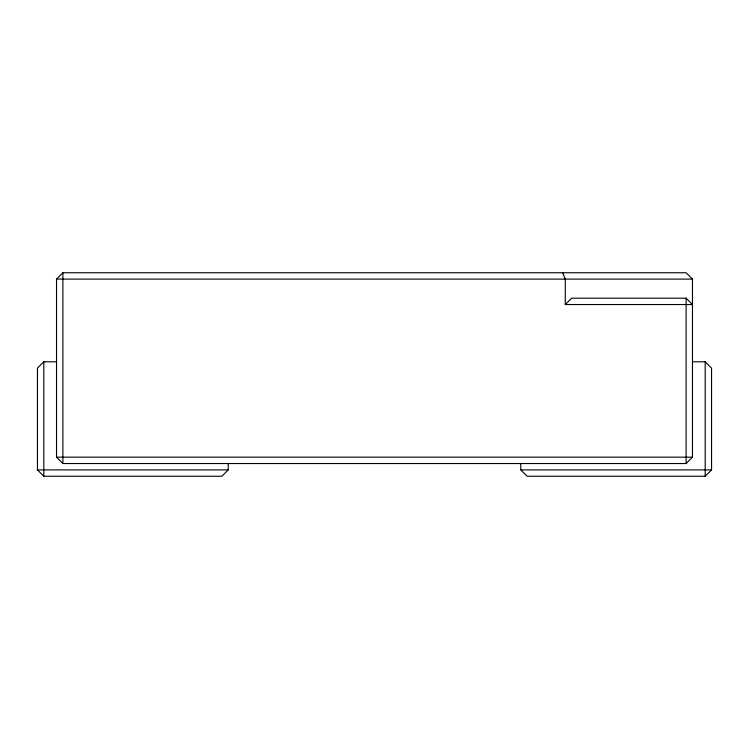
<?xml version="1.0" encoding="UTF-8"?>
<svg xmlns="http://www.w3.org/2000/svg" width="749" height="749" viewBox="0 0 749 749"><rect width="100%" height="100%" fill="white"/><g stroke="black" fill="none" stroke-linecap="round" stroke-linejoin="round"><path stroke-width="1.12" d="M56.531 279.105L62.888 272.748L686.112 272.748L692.469 279.105L692.469 457.171L686.112 463.528L62.888 463.528L56.531 457.171L56.531 279.105L692.469 279.105M56.531 361.786L43.807 361.786L37.45 368.143L37.45 469.895L43.807 476.252L221.873 476.252L228.23 469.895L228.23 463.528M565.28 304.543L571.646 298.186L686.112 298.186L692.469 304.543L565.28 304.543L565.28 279.105L562.649 272.748M520.77 463.528L520.77 469.895L527.127 476.252L705.193 476.252L711.55 469.895L711.55 368.143L705.193 361.786L692.469 361.786M56.531 457.171L692.469 457.171M37.45 469.895L228.23 469.895M520.77 469.895L711.55 469.895M705.193 361.786L705.193 476.252M686.112 298.186L686.112 463.528M62.888 272.748L62.888 463.528M43.807 361.786L43.807 476.252"/></g></svg>
